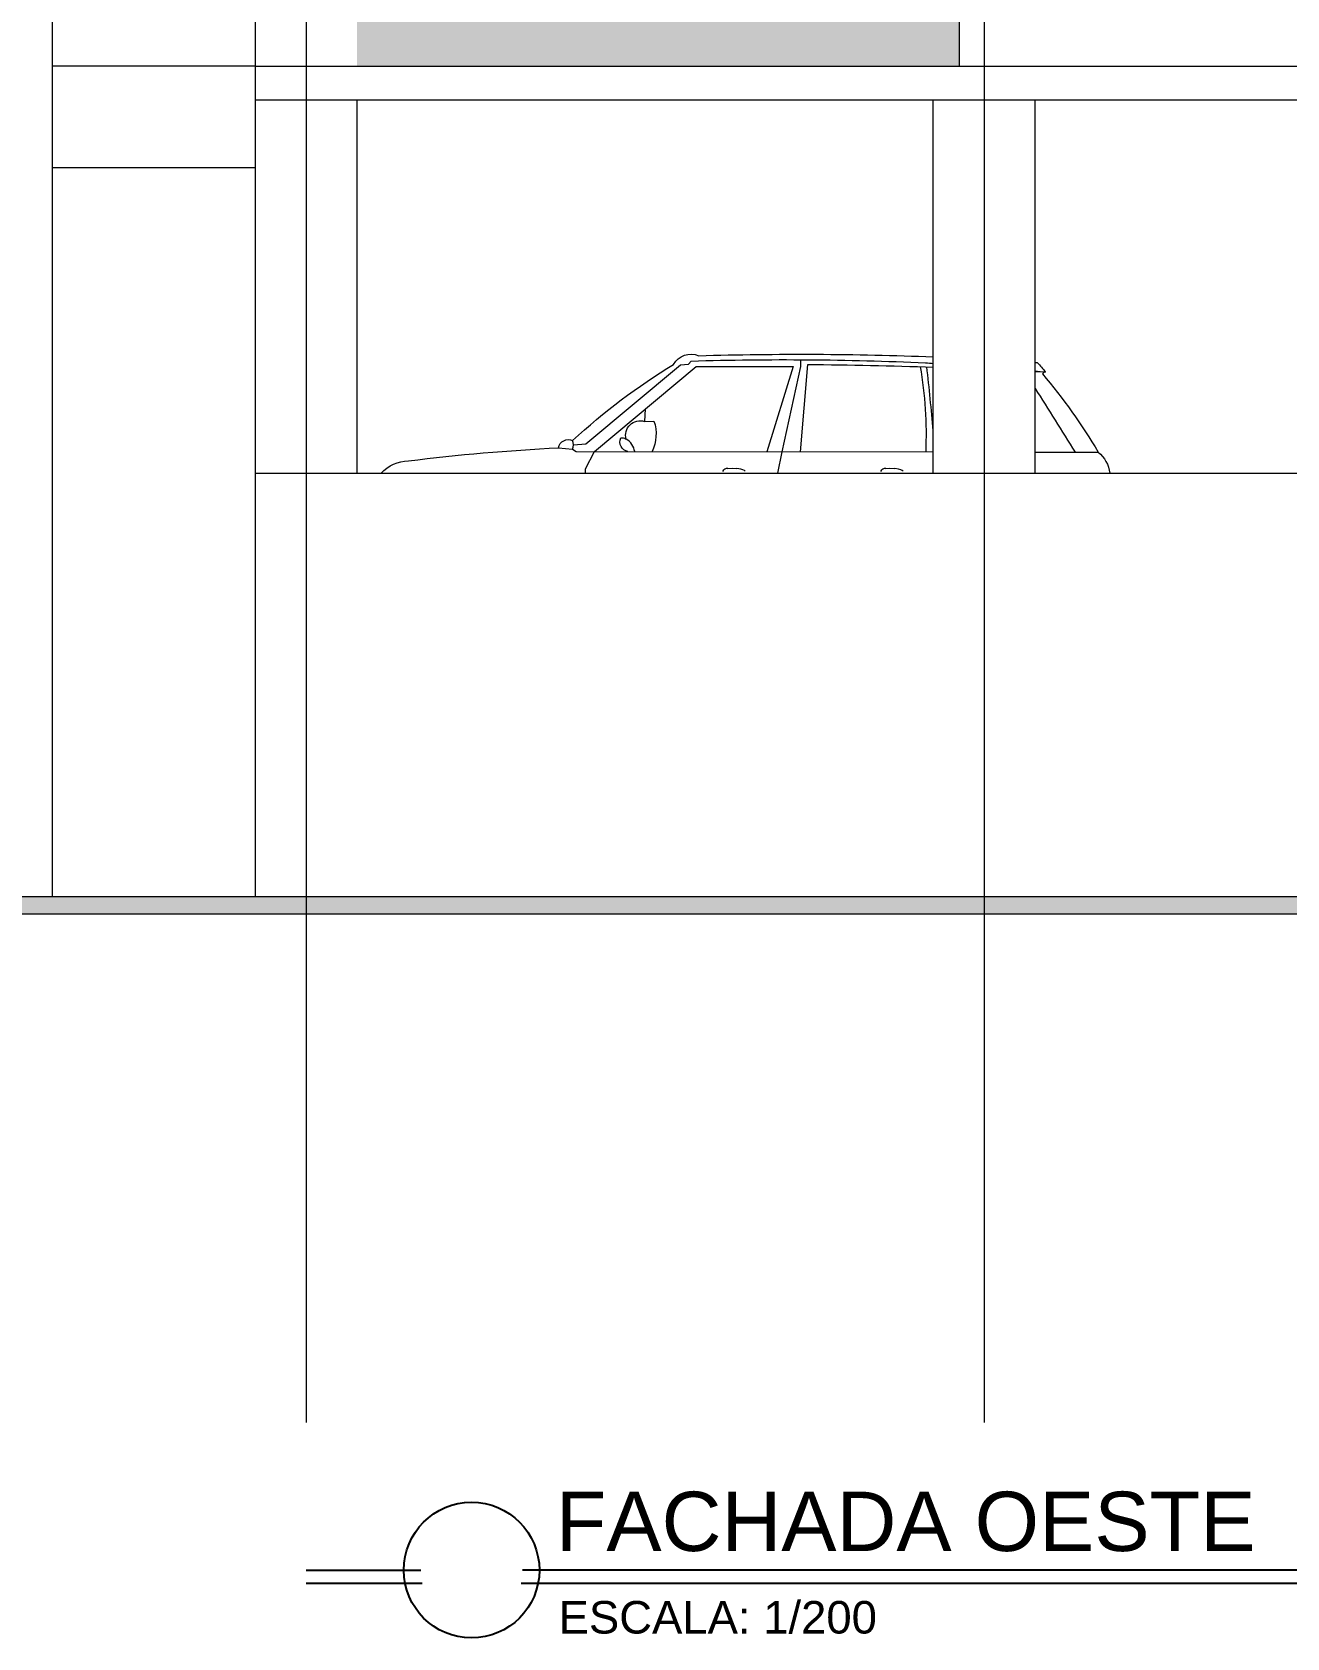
# Model space of a CAD drawing. Header units: millimetres. Extents: x 485872 to 486142, y -52344 to -52207.
# Drawn here: x 485965.95 to 485973.36, y -52343.65 to -52334.18 of the extents above; entities that cross this region are included whole.
import ezdxf

# ---------------------------------------------------------------- set-up
doc = ezdxf.new("R2010")
doc.units = ezdxf.units.MM
doc.header["$LTSCALE"] = 15
doc.linetypes.add('DASHDOTX2', pattern=[50.8, 25.4, -12.7, 0, -12.7])
doc.layers.add('251', color=251, linetype='Continuous')
doc.layers.add('G', color=8, linetype='Continuous')
doc.styles.add('SANSSERIF', font='sas_____.pfb')

# ---------------------------------------------------------------- blocks, each defined once
blk = doc.blocks.new('01')
at = {"color": 1, "lineweight": -3}
for p, q in [((759112.1, -50321), (759787.5, -50321)), ((769811.4, -50321), (760387.5, -50321)), ((759795.6, -50401), (759112.1, -50401)), ((769811.4, -50401), (760379.5, -50401))]:
    blk.add_line(p, q, dxfattribs=at)
blk.add_circle((760087.5, -50321), 400, dxfattribs=at)

msp = doc.modelspace()

# ---------------------------------------------------------------- hatches: boundary and pattern name
at = {"linetype": 'Continuous', "lineweight": 13}
h = msp.add_hatch(dxfattribs=at)
h.set_pattern_fill('ANGLE', color=143, scale=0.001)
h.set_pattern_definition([(0, (485522.467641, -52290.93664), (0, 0.006985), [0.00508, -0.001905]), (90, (485522.467641, -52290.93664), (-0.006985, 4e-19), [0.00508, -0.001905])])
h.paths.add_polyline_path([(485971.4272, -52332.6165), (485974.9822, -52332.6165), (485974.9822, -52331.0766), (485971.4272, -52331.0766)])
h.paths.add_polyline_path([(485967.8722, -52334.3766), (485971.4272, -52334.3766), (485971.4272, -52332.6165), (485967.8722, -52332.6165)])
h = msp.add_hatch(color=256, dxfattribs=at)
h.dxf.hatch_style = 1
h.paths.add_polyline_path([(485987.5776, -52339.2766), (485961.7676, -52339.2766), (485961.7676, -52339.3766), (485987.5776, -52339.3766)])

# ---------------------------------------------------------------- linework, layer by layer
for p, q in [((485967.2722, -52334.5766), (485967.2722, -52295.8766)), ((485967.2722, -52339.2766), (485967.2722, -52334.5766)), ((485967.8722, -52336.7766), (485967.8722, -52334.5766)), ((485971.2722, -52336.7766), (485971.2722, -52334.5766)), ((485971.8722, -52336.7766), (485971.8722, -52334.5766))]:
    msp.add_line(p, q, dxfattribs=at)
at = {"color": 6, "linetype": 'DASHDOTX2', "lineweight": 13}
for p, q in [((485967.5722, -52330.8766), (485967.5722, -52342.3766)), ((485971.5722, -52330.8766), (485971.5722, -52342.3766))]:
    msp.add_line(p, q, dxfattribs=at)
at = {"color": 143, "linetype": 'Continuous', "lineweight": 13}
msp.add_lwpolyline([(485971.4272, -52334.3766), (485971.4272, -52331.0766)], dxfattribs=at)
at = {"linetype": 'Continuous', "lineweight": 13}
for points in [[(485967.2722, -52334.3766), (485979.8722, -52334.3766)], [(485979.8722, -52334.5766), (485967.2722, -52334.5766)]]:
    msp.add_lwpolyline(points, dxfattribs=at)
for points in [[(485967.2722, -52336.7766), (485982.3122, -52336.7766), (485982.3122, -52339.2766), (485967.2722, -52339.2766)], [(485987.5776, -52339.2766), (485961.7676, -52339.2766), (485961.7676, -52339.3766), (485987.5776, -52339.3766)]]:
    msp.add_lwpolyline(points, close=True, dxfattribs=at)
at = {"layer": '251', "lineweight": 0}
for p, q in [((485970.0312, -52336.7672), (485970.0363, -52336.7583)), ((485970.0425, -52336.7536), (485970.0363, -52336.7583)), ((485970.0502, -52336.7505), (485970.0425, -52336.7536)), ((485970.0604, -52336.7488), (485970.0502, -52336.7505)), ((485970.0604, -52336.7488), (485970.0848, -52336.7482)), ((485970.0848, -52336.7482), (485970.1132, -52336.7497)), ((485970.1355, -52336.753), (485970.1132, -52336.7497)), ((485970.1488, -52336.7567), (485970.1355, -52336.753)), ((485970.1572, -52336.7608), (485970.1488, -52336.7567)), ((485970.1622, -52336.7653), (485970.1572, -52336.7608)), ((485970.9623, -52336.7672), (485970.9675, -52336.7583)), ((485970.9737, -52336.7536), (485970.9675, -52336.7583)), ((485970.9814, -52336.7505), (485970.9737, -52336.7536)), ((485970.9916, -52336.7488), (485970.9814, -52336.7505)), ((485970.9916, -52336.7488), (485971.016, -52336.7482)), ((485971.016, -52336.7482), (485971.0444, -52336.7497)), ((485971.0667, -52336.753), (485971.0444, -52336.7497)), ((485971.08, -52336.7567), (485971.0667, -52336.753)), ((485971.0884, -52336.7608), (485971.08, -52336.7567)), ((485971.0934, -52336.7653), (485971.0884, -52336.7608))]:
    msp.add_line(p, q, dxfattribs=at)
for points in [[(485968.0138, -52336.7766, -0.197188), (485968.1752, -52336.7044, -0.01831), (485969.0601, -52336.6278, -0.484946), (485969.1435, -52336.5841, -0.048229), (485969.7399, -52336.1357, -0.385366), (485969.8881, -52336.0845, -0.017158), (485971.2722, -52336.0914)], [(485969.1494, -52336.6092), (485969.2222, -52336.6051), (485969.7801, -52336.1386), (485969.8275, -52336.1353), (485969.8433, -52336.1161, -0.018583), (485971.2262, -52336.1262, 0.000079), (485971.2722, -52336.1298, 0.000079)], [(485970.4879, -52336.6513), (485970.5317, -52336.136, -0.005642), (485971.2722, -52336.1517, -0.005642)], [(485971.8722, -52336.124, -0.000167), (485971.8857, -52336.1249, -0.007164), (485971.9349, -52336.1799, 0.152641), (485971.9157, -52336.192, -0.043639), (485972.2451, -52336.6534, -0.183607), (485972.3143, -52336.7766, -0.183607)], [(485971.8722, -52336.1753, 0.000108), (485971.9349, -52336.1799)], [(485971.8722, -52336.1767, -0.000478), (485971.9349, -52336.1799)], [(485971.8722, -52336.277, 0.000669), (485972.1092, -52336.6532)], [(485969.5725, -52336.3986), (485969.568, -52336.472), (485969.6237, -52336.4707, -0.196181), (485969.6126, -52336.6503, -0.635483)], [(485969.4695, -52336.6501, -0.467137), (485969.4276, -52336.5697, -0.260533), (485969.46, -52336.5767, -0.595631), (485969.568, -52336.472, -1.495139)]]:
    msp.add_lwpolyline(points, format="xyb", dxfattribs=at)
for points in [[(485969.2191, -52336.7766), (485969.2191, -52336.7526), (485969.2729, -52336.6499), (485969.8722, -52336.1474), (485970.4445, -52336.1474), (485970.2894, -52336.6511)], [(485970.4892, -52336.108), (485970.4885, -52336.1473), (485970.3793, -52336.6512), (485970.3534, -52336.7766)], [(485969.0601, -52336.6278), (485969.1426, -52336.6359), (485969.164, -52336.6497), (485971.2722, -52336.6522)], [(485971.8722, -52336.653), (485972.2451, -52336.6534)]]:
    msp.add_lwpolyline(points, dxfattribs=at)
for centre, radius, start, end in [((485968.8517, -52336.5509), 2.3795, 357.55944, 9.71482), ((485956.6419, -52337.8391), 14.6891, 5.12516, 6.6014), ((485969.0934, -52336.6092), 0.056, 331.43867, 26.57243), ((485969.4084, -52336.6663), 0.1033, 8.97516, 60.03039)]:
    msp.add_arc(centre, radius, start, end, dxfattribs=at)
at = {"layer": 'G', "lineweight": 0}
for p, q in [((485967.2722, -52334.3766), (485966.0722, -52334.3766)), ((485967.2722, -52334.9766), (485966.0722, -52334.9766))]:
    msp.add_line(p, q, dxfattribs=at)
msp.add_lwpolyline([(485966.0722, -52330.8766), (485966.0722, -52339.2766)], dxfattribs=at)

# ---------------------------------------------------------------- block references
at = {"linetype": 'Continuous', "lineweight": 13, "xscale": 0.001, "yscale": 0.001, "zscale": 0.001}
msp.add_blockref('01', (485208.4601, -52292.9259), dxfattribs=at)

# ---------------------------------------------------------------- texts
at = {"color": 3, "lineweight": -3, "style": 'SANSSERIF'}
for s, height, p in [('FACHADA OESTE', 0.35, (485969.0442, -52343.1346)), ('ESCALA: 1/200', 0.192, (485969.061, -52343.6213))]:
    msp.add_text(s, height=height, dxfattribs=at).set_placement(p)

doc.saveas('drawing.dxf')
